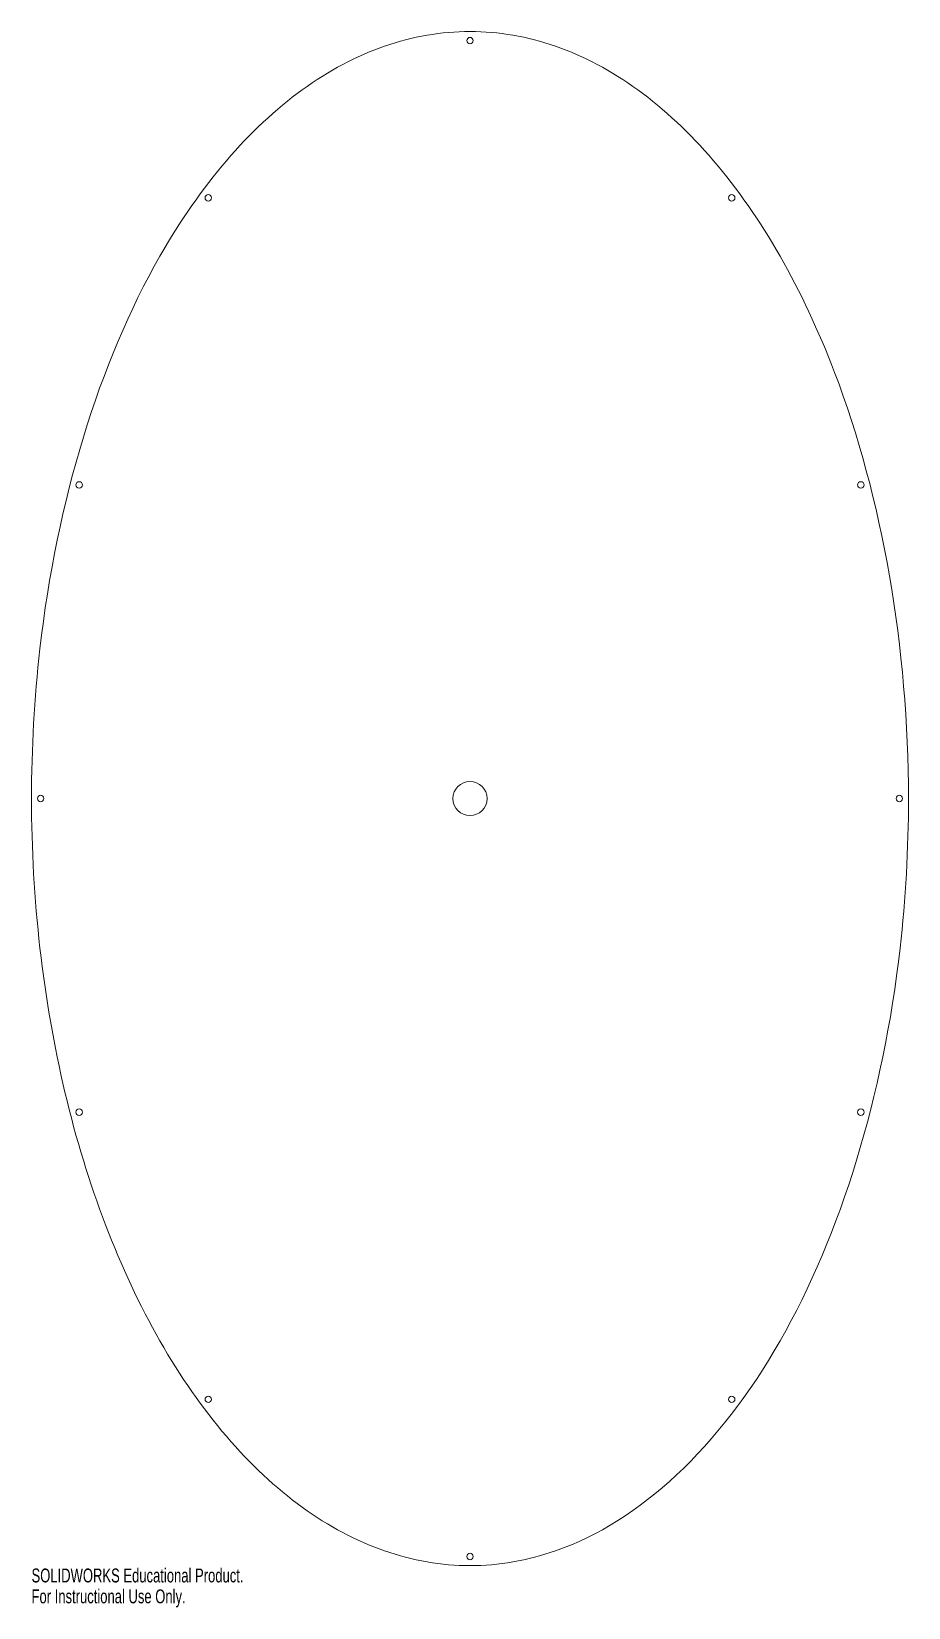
# Model space of a CAD drawing. Header units: inches. Extents: x -6 to 6, y -11.1 to 10.5.
import ezdxf

# ---------------------------------------------------------------- set-up
doc = ezdxf.new("R2010")
doc.units = ezdxf.units.IN
doc.header["$MEASUREMENT"] = 0
doc.styles.add('SLDTEXTSTYLE0', font='TXT', dxfattribs={"width": 0.7})

msp = doc.modelspace()

# ---------------------------------------------------------------- linework, layer by layer
at = {"color": 7, "linetype": 'Continuous', "lineweight": 15}
for centre, radius in [((0, 10.375), 0.0445), ((-3.581, 8.224), 0.0445), ((3.581, 8.224), 0.0445), ((-5.349, 4.293), 0.0445), ((5.349, 4.293), 0.0445), ((0, 0), 0.234), ((-5.875, 0), 0.0445), ((5.875, 0), 0.0445), ((-5.349, -4.293), 0.0445), ((5.349, -4.293), 0.0445), ((-3.581, -8.224), 0.0445), ((3.581, -8.224), 0.0445), ((0, -10.375), 0.0445)]:
    msp.add_circle(centre, radius, dxfattribs=at)
for points in [[(0, 10.5), (-0.393, 10.5), (-0.785, 10.432), (-1.171, 10.298)], [(1.171, 10.298), (0.785, 10.432), (0.393, 10.5), (0, 10.5)], [(-1.171, 10.298), (-1.556, 10.164), (-1.933, 9.964), (-2.296, 9.701)], [(2.296, 9.701), (1.933, 9.964), (1.556, 10.164), (1.171, 10.298)], [(-2.296, 9.701), (-2.659, 9.438), (-3.007, 9.113), (-3.333, 8.73)], [(4.243, 7.425), (3.687, 8.397), (3.022, 9.174), (2.296, 9.701)], [(-3.333, 8.73), (-3.66, 8.348), (-3.965, 7.911), (-4.243, 7.425)], [(-4.243, 7.425), (-5.076, 5.966), (-5.655, 4.071), (-5.885, 2.048)], [(4.989, 5.833), (4.77, 6.405), (4.521, 6.938), (4.243, 7.425)], [(6, 0), (6, 2.063), (5.644, 4.118), (4.989, 5.833)], [(-5.885, 2.048), (-5.961, 1.374), (-6, 0.688), (-6, 0)], [(-6, 0), (-6, -1.376), (-5.844, -2.747), (-5.543, -4.018)], [(5.885, -2.048), (5.961, -1.374), (6, -0.688), (6, 0)], [(4.243, -7.425), (5.076, -5.966), (5.655, -4.071), (5.885, -2.048)], [(-5.543, -4.018), (-5.242, -5.289), (-4.798, -6.452), (-4.243, -7.425)], [(-4.243, -7.425), (-3.687, -8.397), (-3.022, -9.174), (-2.296, -9.701)], [(1.171, -10.298), (2.326, -9.896), (3.409, -8.883), (4.243, -7.425)], [(-2.296, -9.701), (-1.933, -9.964), (-1.556, -10.164), (-1.171, -10.298)], [(-1.171, -10.298), (-0.785, -10.432), (-0.393, -10.5), (0, -10.5)], [(0, -10.5), (0.393, -10.5), (0.785, -10.432), (1.171, -10.298)]]:
    msp.add_open_spline(points, degree=3, dxfattribs=at)

# ---------------------------------------------------------------- texts
at = {"color": 7, "linetype": 'Continuous', "char_height": 0.1903, "attachment_point": 1, "style": 'SLDTEXTSTYLE0'}
for s, insert in [('SOLIDWORKS Educational Product.', (-6, -10.54)), ('For Instructional Use Only.', (-6, -10.826))]:
    msp.add_mtext(s, dxfattribs=dict(at, insert=insert))

doc.saveas('drawing.dxf')
